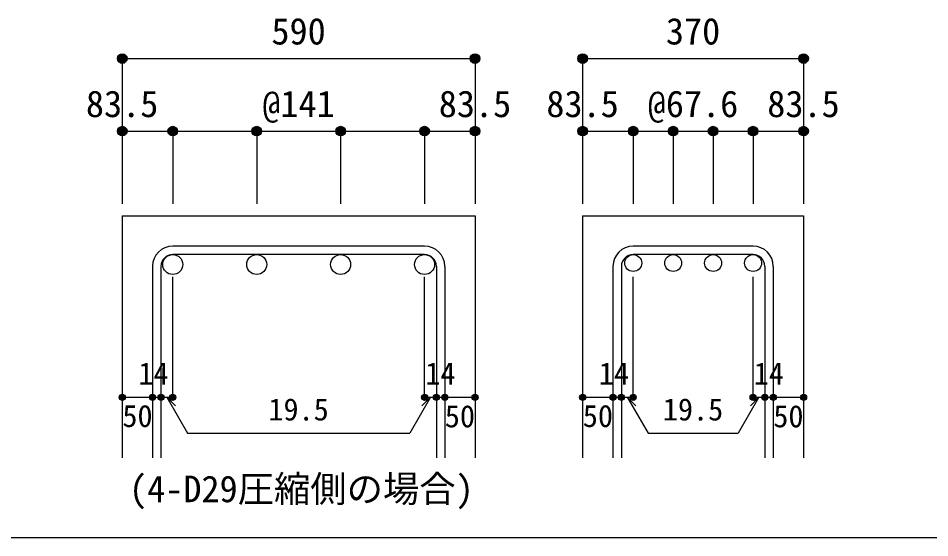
# Model space of a CAD drawing. Units: millimetres at full size, sheet at 1:20. Extents: x -3982 to 3969, y -2797 to 2801.
# Drawn here: x -747 to 759, y 2 to 861 of the extents above; entities that cross this region are included whole.
import ezdxf
from ezdxf.enums import TextEntityAlignment as Align

# ---------------------------------------------------------------- set-up
doc = ezdxf.new("R2010")
doc.units = ezdxf.units.MM
doc.header["$LTSCALE"] = 20
doc.header["$PDMODE"] = 32
doc.header["$PDSIZE"] = 10
for name, color, linetype in [('6-1_躯体線', 2, 'Continuous'), ('6-5_梁主筋', 7, 'Continuous'), ('6-6_S.T.P.', 7, 'Continuous'), ('6-7_文字', 7, 'Continuous'), ('6-D_寸法', 4, 'Continuous'), ('F-0_枠', 6, 'Continuous')]:
    doc.layers.add(name, color=color, linetype=linetype)
doc.styles.add('ＭＳ ゴシック', font='')
doc.styles.get('ＭＳ ゴシック').set_extended_font_data('MS Gothic')

msp = doc.modelspace()

# ---------------------------------------------------------------- linework, layer by layer
at = {"layer": '6-1_躯体線'}
for p, q in [((-574.94, 534.12), (-574.94, 134.12)), ((-574.94, 534.12), (8.06, 534.12)), ((8.06, 534.12), (8.06, 134.12)), ((185.79, 534.12), (185.79, 134.12)), ((185.79, 534.12), (550.79, 534.12)), ((550.79, 534.12), (550.79, 134.12))]:
    msp.add_line(p, q, dxfattribs=at)
at = {"layer": '6-5_梁主筋', "color": 3}
for centre, radius in [((-491.44, 453.62), 16.5), ((-352.77, 453.62), 16.5), ((-214.1, 453.62), 16.5), ((-75.44, 453.62), 16.5), ((269.29, 456.12), 14), ((335.29, 456.12), 14), ((401.29, 456.12), 14), ((467.29, 456.12), 14)]:
    msp.add_circle(centre, radius, dxfattribs=at)
at = {"layer": '6-6_S.T.P.'}
for p, q in [((-75.44, 484.12), (-491.44, 484.12)), ((467.29, 484.12), (269.29, 484.12)), ((-75.44, 470.12), (-491.44, 470.12)), ((467.29, 470.12), (269.29, 470.12)), ((-524.94, 450.62), (-524.94, 134.12)), ((-510.94, 450.62), (-510.94, 134.12)), ((-55.94, 450.62), (-55.94, 134.12)), ((-41.94, 450.62), (-41.94, 134.12)), ((235.79, 450.62), (235.79, 134.12)), ((249.79, 450.62), (249.79, 134.12)), ((486.79, 450.62), (486.79, 134.12)), ((500.79, 450.62), (500.79, 134.12))]:
    msp.add_line(p, q, dxfattribs=at)
for centre, radius, start, end in [((-491.44, 450.62), 33.5, 90, 180), ((-75.44, 450.62), 33.5, 0, 90), ((269.29, 450.62), 33.5, 90, 180), ((467.29, 450.62), 33.5, 0, 90), ((-491.44, 450.62), 19.5, 90, 180), ((-75.44, 450.62), 19.5, 0, 90), ((269.29, 450.62), 19.5, 90, 180), ((467.29, 450.62), 19.5, 0, 90)]:
    msp.add_arc(centre, radius, start, end, dxfattribs=at)
at = {"layer": '6-D_寸法'}
for p, q in [((-574.94, 794.12), (-574.94, 674.12)), ((-574.94, 794.12), (8.06, 794.12)), ((8.06, 794.12), (8.06, 674.12)), ((185.79, 794.12), (185.79, 674.12)), ((185.79, 794.12), (550.79, 794.12)), ((550.79, 794.12), (550.79, 674.12)), ((-574.94, 674.12), (-491.44, 674.12)), ((-574.94, 674.12), (-574.94, 554.12)), ((-491.44, 674.12), (-491.44, 554.12)), ((-491.44, 674.12), (-491.44, 554.12)), ((-491.44, 674.12), (-352.77, 674.12)), ((-491.44, 674.12), (-491.44, 554.12)), ((-352.77, 674.12), (-352.77, 554.12)), ((-352.77, 674.12), (-214.1, 674.12)), ((-214.1, 674.12), (-214.1, 554.12)), ((-75.44, 674.12), (-75.44, 554.12)), ((-75.44, 674.12), (8.06, 674.12)), ((-75.44, 674.12), (-75.44, 554.12)), ((8.06, 674.12), (8.06, 554.12)), ((185.79, 674.12), (269.29, 674.12)), ((185.79, 674.12), (185.79, 554.12)), ((269.29, 674.12), (269.29, 554.12)), ((269.29, 674.12), (335.29, 674.12)), ((269.29, 674.12), (269.29, 554.12)), ((335.29, 674.12), (335.29, 554.12)), ((335.29, 674.12), (401.29, 674.12)), ((401.29, 674.12), (401.29, 554.12)), ((467.29, 674.12), (467.29, 554.12)), ((467.29, 674.12), (550.79, 674.12)), ((550.79, 674.12), (550.79, 554.12)), ((-491.44, 234.12), (-491.44, 433.45)), ((-75.44, 234.12), (-75.44, 433.45)), ((269.29, 234.12), (269.29, 433.45)), ((467.29, 234.12), (467.29, 433.45)), ((-574.94, 234.12), (-524.94, 234.12)), ((-524.94, 234.12), (-491.44, 234.12)), ((-501.19, 234.12), (-487.04, 219.98)), ((-501.19, 234.12), (-466.96, 174.85)), ((-65.69, 234.12), (-99.91, 174.85)), ((-65.69, 234.12), (-79.83, 219.98)), ((-75.44, 234.12), (8.06, 234.12)), ((-55.94, 234.12), (-41.94, 234.12)), ((185.79, 234.12), (235.79, 234.12)), ((235.79, 234.12), (269.29, 234.12)), ((259.54, 234.12), (273.68, 219.98)), ((259.54, 234.12), (293.76, 174.85)), ((477.04, 234.12), (442.82, 174.85)), ((477.04, 234.12), (462.9, 219.98)), ((467.29, 234.12), (550.79, 234.12)), ((486.79, 234.12), (500.79, 234.12)), ((-466.96, 174.85), (-99.91, 174.85)), ((293.76, 174.85), (442.82, 174.85))]:
    msp.add_line(p, q, dxfattribs=at)
for points in [[(8.06, 794.12), (8.06, 674.12), (8.06, 554.12)], [(550.79, 794.12), (550.79, 674.12), (550.79, 554.12)], [(-214.1, 674.12), (-75.44, 674.12), (-75.44, 554.12)], [(401.29, 674.12), (467.29, 674.12), (467.29, 554.12)]]:
    msp.add_lwpolyline(points, dxfattribs=at)
for centre, radius in [((-574.94, 794.12), 8), ((-574.94, 794.12), 7.2), ((-574.94, 794.12), 6.4), ((-574.94, 794.12), 5.6), ((-574.94, 794.12), 4.8), ((8.06, 794.12), 8), ((8.06, 794.12), 7.2), ((8.06, 794.12), 6.4), ((8.06, 794.12), 5.6), ((8.06, 794.12), 4.8), ((185.79, 794.12), 8), ((185.79, 794.12), 7.2), ((185.79, 794.12), 6.4), ((185.79, 794.12), 5.6), ((185.79, 794.12), 4.8), ((550.79, 794.12), 8), ((550.79, 794.12), 7.2), ((550.79, 794.12), 6.4), ((550.79, 794.12), 5.6), ((550.79, 794.12), 4.8), ((-574.94, 794.12), 4), ((-574.94, 794.12), 3.2), ((-574.94, 794.12), 2.4), ((-574.94, 794.12), 1.6), ((-574.94, 794.12), 0.8), ((8.06, 794.12), 4), ((8.06, 794.12), 3.2), ((8.06, 794.12), 2.4), ((8.06, 794.12), 1.6), ((8.06, 794.12), 0.8), ((185.79, 794.12), 4), ((185.79, 794.12), 3.2), ((185.79, 794.12), 2.4), ((185.79, 794.12), 1.6), ((185.79, 794.12), 0.8), ((550.79, 794.12), 4), ((550.79, 794.12), 3.2), ((550.79, 794.12), 2.4), ((550.79, 794.12), 1.6), ((550.79, 794.12), 0.8), ((-574.94, 674.12), 8), ((-574.94, 674.12), 7.2), ((-574.94, 674.12), 6.4), ((-574.94, 674.12), 5.6), ((-574.94, 674.12), 4.8), ((-574.94, 674.12), 4), ((-491.44, 674.12), 8), ((-491.44, 674.12), 7.2), ((-491.44, 674.12), 6.4), ((-491.44, 674.12), 5.6), ((-491.44, 674.12), 4.8), ((-491.44, 674.12), 4), ((-352.77, 674.12), 8), ((-352.77, 674.12), 7.2), ((-352.77, 674.12), 6.4), ((-352.77, 674.12), 5.6), ((-352.77, 674.12), 4.8), ((-352.77, 674.12), 4), ((-214.1, 674.12), 8), ((-214.1, 674.12), 7.2), ((-214.1, 674.12), 6.4), ((-214.1, 674.12), 5.6), ((-214.1, 674.12), 4.8), ((-214.1, 674.12), 4), ((-75.44, 674.12), 8), ((-75.44, 674.12), 7.2), ((-75.44, 674.12), 6.4), ((-75.44, 674.12), 5.6), ((-75.44, 674.12), 4.8), ((-75.44, 674.12), 4), ((8.06, 674.12), 8), ((8.06, 674.12), 7.2), ((8.06, 674.12), 6.4), ((8.06, 674.12), 5.6), ((8.06, 674.12), 4.8), ((8.06, 674.12), 4), ((185.79, 674.12), 8), ((185.79, 674.12), 7.2), ((185.79, 674.12), 6.4), ((185.79, 674.12), 5.6), ((185.79, 674.12), 4.8), ((185.79, 674.12), 4), ((269.29, 674.12), 8), ((269.29, 674.12), 7.2), ((269.29, 674.12), 6.4), ((269.29, 674.12), 5.6), ((269.29, 674.12), 4.8), ((269.29, 674.12), 4), ((335.29, 674.12), 8), ((335.29, 674.12), 7.2), ((335.29, 674.12), 6.4), ((335.29, 674.12), 5.6), ((335.29, 674.12), 4.8), ((335.29, 674.12), 4), ((401.29, 674.12), 8), ((401.29, 674.12), 7.2), ((401.29, 674.12), 6.4), ((401.29, 674.12), 5.6), ((401.29, 674.12), 4.8), ((401.29, 674.12), 4), ((467.29, 674.12), 8), ((467.29, 674.12), 7.2), ((467.29, 674.12), 6.4), ((467.29, 674.12), 5.6), ((467.29, 674.12), 4.8), ((467.29, 674.12), 4), ((550.79, 674.12), 8), ((550.79, 674.12), 7.2), ((550.79, 674.12), 6.4), ((550.79, 674.12), 5.6), ((550.79, 674.12), 4.8), ((550.79, 674.12), 4), ((-574.94, 674.12), 3.2), ((-574.94, 674.12), 2.4), ((-574.94, 674.12), 1.6), ((-574.94, 674.12), 0.8), ((-491.44, 674.12), 3.2), ((-491.44, 674.12), 2.4), ((-491.44, 674.12), 1.6), ((-491.44, 674.12), 0.8), ((-352.77, 674.12), 3.2), ((-352.77, 674.12), 2.4), ((-352.77, 674.12), 1.6), ((-352.77, 674.12), 0.8), ((-214.1, 674.12), 3.2), ((-214.1, 674.12), 2.4), ((-214.1, 674.12), 1.6), ((-214.1, 674.12), 0.8), ((-75.44, 674.12), 3.2), ((-75.44, 674.12), 2.4), ((-75.44, 674.12), 1.6), ((-75.44, 674.12), 0.8), ((8.06, 674.12), 3.2), ((8.06, 674.12), 2.4), ((8.06, 674.12), 1.6), ((8.06, 674.12), 0.8), ((185.79, 674.12), 3.2), ((185.79, 674.12), 2.4), ((185.79, 674.12), 1.6), ((185.79, 674.12), 0.8), ((269.29, 674.12), 3.2), ((269.29, 674.12), 2.4), ((269.29, 674.12), 1.6), ((269.29, 674.12), 0.8), ((335.29, 674.12), 3.2), ((335.29, 674.12), 2.4), ((335.29, 674.12), 1.6), ((335.29, 674.12), 0.8), ((401.29, 674.12), 3.2), ((401.29, 674.12), 2.4), ((401.29, 674.12), 1.6), ((401.29, 674.12), 0.8), ((467.29, 674.12), 3.2), ((467.29, 674.12), 2.4), ((467.29, 674.12), 1.6), ((467.29, 674.12), 0.8), ((550.79, 674.12), 3.2), ((550.79, 674.12), 2.4), ((550.79, 674.12), 1.6), ((550.79, 674.12), 0.8), ((-574.94, 234.12), 4), ((-574.94, 234.12), 3.6), ((-574.94, 234.12), 3.2), ((-574.94, 234.12), 2.8), ((-574.94, 234.12), 2.4), ((-574.94, 234.12), 2), ((-574.94, 234.12), 1.6), ((-574.94, 234.12), 1.2), ((-574.94, 234.12), 0.8), ((-574.94, 234.12), 0.4), ((-524.94, 234.12), 4), ((-524.94, 234.12), 3.6), ((-524.94, 234.12), 3.2), ((-524.94, 234.12), 2.8), ((-524.94, 234.12), 2.4), ((-524.94, 234.12), 2), ((-524.94, 234.12), 1.6), ((-524.94, 234.12), 1.2), ((-524.94, 234.12), 0.8), ((-524.94, 234.12), 0.4), ((-510.94, 234.12), 4), ((-510.94, 234.12), 3.6), ((-510.94, 234.12), 3.2), ((-510.94, 234.12), 2.8), ((-510.94, 234.12), 2.4), ((-510.94, 234.12), 2), ((-510.94, 234.12), 1.6), ((-510.94, 234.12), 1.2), ((-510.94, 234.12), 0.8), ((-510.94, 234.12), 0.4), ((-491.44, 234.12), 4), ((-491.44, 234.12), 3.6), ((-491.44, 234.12), 3.2), ((-491.44, 234.12), 2.8), ((-491.44, 234.12), 2.4), ((-491.44, 234.12), 2), ((-491.44, 234.12), 1.6), ((-491.44, 234.12), 1.2), ((-491.44, 234.12), 0.8), ((-491.44, 234.12), 0.4), ((-75.44, 234.12), 4), ((-75.44, 234.12), 3.6), ((-75.44, 234.12), 3.2), ((-75.44, 234.12), 2.8), ((-75.44, 234.12), 2.4), ((-75.44, 234.12), 2), ((-75.44, 234.12), 1.6), ((-75.44, 234.12), 1.2), ((-75.44, 234.12), 0.8), ((-75.44, 234.12), 0.4), ((-55.94, 234.12), 4), ((-55.94, 234.12), 3.6), ((-55.94, 234.12), 3.2), ((-55.94, 234.12), 2.8), ((-55.94, 234.12), 2.4), ((-55.94, 234.12), 2), ((-55.94, 234.12), 1.6), ((-55.94, 234.12), 1.2), ((-55.94, 234.12), 0.8), ((-55.94, 234.12), 0.4), ((-41.94, 234.12), 4), ((-41.94, 234.12), 3.6), ((-41.94, 234.12), 3.2), ((-41.94, 234.12), 2.8), ((-41.94, 234.12), 2.4), ((-41.94, 234.12), 2), ((-41.94, 234.12), 1.6), ((-41.94, 234.12), 1.2), ((-41.94, 234.12), 0.8), ((-41.94, 234.12), 0.4), ((8.06, 234.12), 4), ((8.06, 234.12), 3.6), ((8.06, 234.12), 3.2), ((8.06, 234.12), 2.8), ((8.06, 234.12), 2.4), ((8.06, 234.12), 2), ((8.06, 234.12), 1.6), ((8.06, 234.12), 1.2), ((8.06, 234.12), 0.8), ((8.06, 234.12), 0.4), ((185.79, 234.12), 4), ((185.79, 234.12), 3.6), ((185.79, 234.12), 3.2), ((185.79, 234.12), 2.8), ((185.79, 234.12), 2.4), ((185.79, 234.12), 2), ((185.79, 234.12), 1.6), ((185.79, 234.12), 1.2), ((185.79, 234.12), 0.8), ((185.79, 234.12), 0.4), ((235.79, 234.12), 4), ((235.79, 234.12), 3.6), ((235.79, 234.12), 3.2), ((235.79, 234.12), 2.8), ((235.79, 234.12), 2.4), ((235.79, 234.12), 2), ((235.79, 234.12), 1.6), ((235.79, 234.12), 1.2), ((235.79, 234.12), 0.8), ((235.79, 234.12), 0.4), ((249.79, 234.12), 4), ((249.79, 234.12), 3.6), ((249.79, 234.12), 3.2), ((249.79, 234.12), 2.8), ((249.79, 234.12), 2.4), ((249.79, 234.12), 2), ((249.79, 234.12), 1.6), ((249.79, 234.12), 1.2), ((249.79, 234.12), 0.8), ((249.79, 234.12), 0.4), ((269.29, 234.12), 4), ((269.29, 234.12), 3.6), ((269.29, 234.12), 3.2), ((269.29, 234.12), 2.8), ((269.29, 234.12), 2.4), ((269.29, 234.12), 2), ((269.29, 234.12), 1.6), ((269.29, 234.12), 1.2), ((269.29, 234.12), 0.8), ((269.29, 234.12), 0.4), ((467.29, 234.12), 4), ((467.29, 234.12), 3.6), ((467.29, 234.12), 3.2), ((467.29, 234.12), 2.8), ((467.29, 234.12), 2.4), ((467.29, 234.12), 2), ((467.29, 234.12), 1.6), ((467.29, 234.12), 1.2), ((467.29, 234.12), 0.8), ((467.29, 234.12), 0.4), ((486.79, 234.12), 4), ((486.79, 234.12), 3.6), ((486.79, 234.12), 3.2), ((486.79, 234.12), 2.8), ((486.79, 234.12), 2.4), ((486.79, 234.12), 2), ((486.79, 234.12), 1.6), ((486.79, 234.12), 1.2), ((486.79, 234.12), 0.8), ((486.79, 234.12), 0.4), ((500.79, 234.12), 4), ((500.79, 234.12), 3.6), ((500.79, 234.12), 3.2), ((500.79, 234.12), 2.8), ((500.79, 234.12), 2.4), ((500.79, 234.12), 2), ((500.79, 234.12), 1.6), ((500.79, 234.12), 1.2), ((500.79, 234.12), 0.8), ((500.79, 234.12), 0.4), ((550.79, 234.12), 4), ((550.79, 234.12), 3.6), ((550.79, 234.12), 3.2), ((550.79, 234.12), 2.8), ((550.79, 234.12), 2.4), ((550.79, 234.12), 2), ((550.79, 234.12), 1.6), ((550.79, 234.12), 1.2), ((550.79, 234.12), 0.8), ((550.79, 234.12), 0.4)]:
    msp.add_circle(centre, radius, dxfattribs=at)
at = {"layer": '6-D_寸法', "color": 7}
for p in [(-574.94, 794.12), (8.06, 794.12), (185.79, 794.12), (550.79, 794.12), (-574.94, 674.12), (-491.44, 674.12), (-352.77, 674.12), (-214.1, 674.12), (-75.44, 674.12), (8.06, 674.12), (185.79, 674.12), (269.29, 674.12), (335.29, 674.12), (401.29, 674.12), (467.29, 674.12), (550.79, 674.12), (-574.94, 234.12), (-524.94, 234.12), (-510.94, 234.12), (-491.44, 234.12), (-75.44, 234.12), (-55.94, 234.12), (-41.94, 234.12), (8.06, 234.12), (185.79, 234.12), (235.79, 234.12), (249.79, 234.12), (269.29, 234.12), (467.29, 234.12), (486.79, 234.12), (500.79, 234.12), (550.79, 234.12)]:
    msp.add_point(p, dxfattribs=at)
at = {"layer": 'F-0_枠', "color": 2}
msp.add_line((2482.4, 1.97), (-3981.92, 1.97), dxfattribs=at)

# ---------------------------------------------------------------- texts
at = {"layer": '6-7_文字', "style": 'ＭＳ ゴシック'}
msp.add_text('(4-D29圧縮側の場合)', height=43.99, dxfattribs=at).set_placement((-563.73, 47.58), align=Align.BOTTOM_LEFT)
at = {"layer": '6-D_寸法', "style": 'ＭＳ ゴシック'}
for s, height, p in [('590', 43.99, (-328.44, 804.12)), ('370', 43.99, (323.29, 804.12)), ('83.5', 43.99, (-634.94, 684.12)), ('@141', 43.99, (-343.44, 684.12)), ('83.5', 43.99, (-51.94, 684.12)), ('83.5', 43.99, (125.79, 684.12)), ('@67.6', 43.99, (293.29, 684.12)), ('83.5', 43.99, (490.79, 684.12)), ('14', 36.66, (-548.25, 244.2)), ('14', 36.66, (-74.33, 244.12)), ('14', 36.66, (212.48, 244.2)), ('14', 36.66, (468.4, 244.12)), ('19.5', 36.66, (-333.44, 184.85)), ('19.5', 36.66, (318.29, 184.85)), ('50', 36.66, (-574.68, 174.03)), ('50', 36.66, (-41.95, 173.57)), ('50', 36.66, (186.04, 174.03)), ('50', 36.66, (500.78, 173.57))]:
    msp.add_text(s, height=height, dxfattribs=at).set_placement(p, align=Align.BOTTOM_LEFT)

doc.saveas('drawing.dxf')
